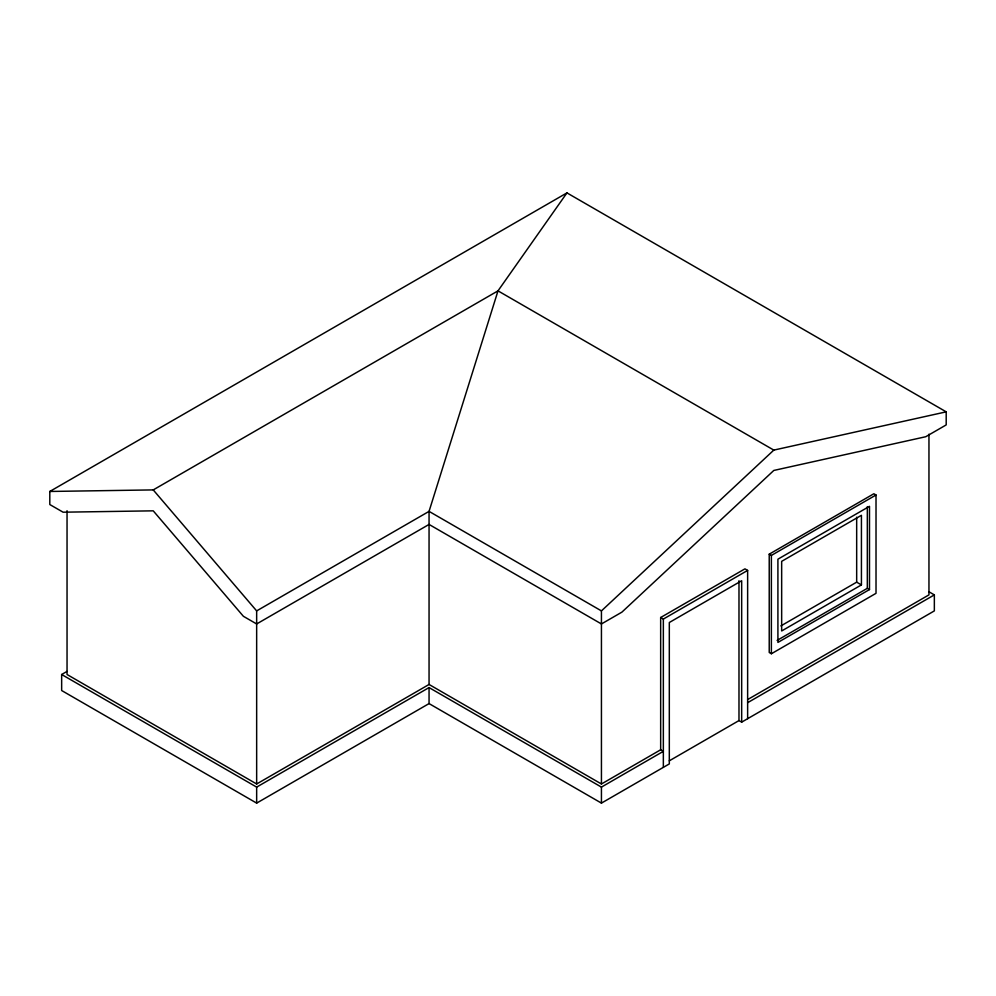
<?xml version="1.0" encoding="UTF-8"?>
<svg xmlns="http://www.w3.org/2000/svg" width="996" height="996" viewBox="0 0 996 996"><rect width="100%" height="100%" fill="white"/><g stroke="black" fill="none" stroke-linecap="round" stroke-linejoin="round"><path stroke-width="1.49" d="M566.948 192.888L49.8 491.464L49.8 504.536L63.084 512.193L153.235 510.836L243.385 616.287L256.657 623.957L429.052 524.431L601.435 623.957L621.915 612.129L773.817 470.448L925.72 436.734L946.2 424.906L946.2 411.846L566.948 192.888L498 290.857L429.052 511.371L429.052 684.464L256.657 783.989L67.043 674.504L67.043 510.711M669.3 760.82L738.982 720.581L741.671 722.137L741.671 580.73L669.312 622.512L669.312 763.92L601.435 803.112L429.052 703.587L256.657 803.112L61.652 690.527L61.652 674.504L256.657 787.101L429.052 687.576L601.435 787.101L663.348 751.345L660.659 749.789L601.435 783.989L601.435 610.897L773.817 450.105L946.2 411.846M49.8 491.464L153.235 489.908L498 290.857L773.817 450.105M61.652 674.504L67.043 671.391M256.657 783.989L256.657 610.897L429.052 511.371L601.435 610.897M769.223 554.174L873.865 493.755L876.019 495L876.019 593.33L771.377 653.75L769.223 652.505L769.223 554.174L771.377 555.419L876.019 495M660.659 749.789L660.659 617.508L744.946 568.853L747.635 570.409L747.635 718.701M660.659 617.508L663.348 619.064L747.635 570.409M780.889 625.911L856.672 582.162L861.428 584.913L861.428 515.293L781.661 561.346L781.661 630.966L861.428 584.913M777.104 640.416L867.329 588.325L869.496 589.557L869.496 506.317L777.913 559.192L777.913 642.432L869.496 589.557M747.623 699.578L928.957 594.886L928.957 434.181M747.635 702.69L934.348 594.886L934.348 610.897L741.671 722.137M928.969 591.786L934.348 594.886M429.052 684.464L601.435 783.989M153.235 489.908L256.657 610.897M867.329 506.615L867.329 588.325M856.672 517.185L856.672 582.162M771.377 555.419L771.377 653.75M738.982 580.73L738.982 720.581M663.348 619.064L663.348 767.356M601.435 787.101L601.435 803.112M429.052 687.576L429.052 703.587M256.657 787.101L256.657 803.112"/></g></svg>
